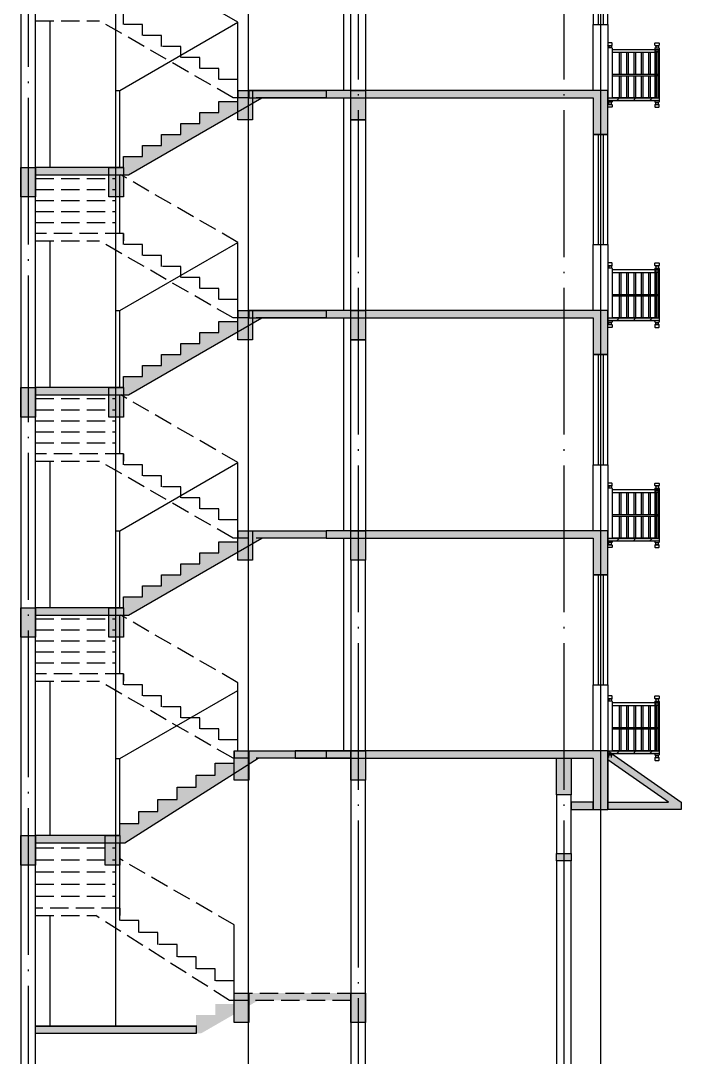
# Model space of a CAD drawing. Extents: x 522289 to 1051641, y 88514 to 354674.
# Drawn here: x 1002204 to 1011204, y 197844 to 211969 of the extents above; entities that cross this region are included whole.
import ezdxf

# ---------------------------------------------------------------- set-up
doc = ezdxf.new("R2010")
doc.units = 0
doc.header["$LTSCALE"] = 1000
doc.header["$MEASUREMENT"] = 0
doc.linetypes.add('DASH', pattern=[0.35, 0.25, -0.1])
doc.linetypes.add('DOTE', pattern=[2.42, 2, -0.2, 0.02, -0.2])
doc.layers.get('0').update_dxf_attribs({"linetype": 'CONTINUOUS'})
for name, color, linetype in [('0-填充', 8, 'CONTINUOUS'), ('0-看线', 8, 'CONTINUOUS'), ('_0', 7, 'CONTINUOUS'), ('DOTE', 1, 'DOTE'), ('PUB_HATCH', 8, 'CONTINUOUS'), ('S_E_STAIR', 4, 'CONTINUOUS'), ('S_STAIR', 2, 'CONTINUOUS'), ('WINDOW', 4, 'CONTINUOUS')]:
    doc.layers.add(name, color=color, linetype=linetype)

msp = doc.modelspace()

# ---------------------------------------------------------------- hatches: boundary and pattern name
at = {"layer": '0-填充', "linetype": 'ByBlock'}
h = msp.add_hatch(color=0, dxfattribs=at)
h.dxf.hatch_style = 1
h.paths.add_polyline_path([(1010004, 201919), (1010004, 201219), (1010204, 201219), (1010204, 202019), (1005944, 202019), (1005944, 201919)])
h.paths.add_polyline_path([(1010004, 204919), (1010004, 204419), (1010204, 204419), (1010204, 205019), (1006364, 205019), (1006364, 204919)])
h.paths.add_polyline_path([(1010004, 207919), (1010004, 207419), (1010204, 207419), (1010204, 208019), (1005314, 208019), (1005314, 207919)])
h.paths.add_polyline_path([(1010004, 210919), (1010004, 210419), (1010204, 210419), (1010204, 211019), (1005314, 211019), (1005314, 210919)])
h.paths.add_polyline_path([(1010004, 213919), (1010004, 213419), (1010204, 213419), (1010204, 214019), (1005314, 214019), (1005314, 213919)])
h.paths.add_polyline_path([(1010004, 216919), (1010004, 216419), (1010204, 216419), (1010204, 217019), (1005314, 217019), (1005314, 216919)])
h.paths.add_polyline_path([(1010004, 219919), (1010004, 219419), (1010204, 219419), (1010204, 220019), (1005314, 220019), (1005314, 219919)])
h = msp.add_hatch(color=0, dxfattribs=at)
h.dxf.hatch_style = 1
h.paths.add_polyline_path([(1005364, 211019), (1005164, 211019), (1005164, 210619), (1005364, 210619)])
h = msp.add_hatch(color=0, dxfattribs=at)
h.dxf.hatch_style = 1
h.paths.add_polyline_path([(1006904, 211019), (1006704, 211019), (1006704, 210619), (1006904, 210619)])
at = {"layer": '0-填充'}
h = msp.add_hatch(color=0, dxfattribs=at)
h.dxf.hatch_style = 1
h.paths.add_polyline_path([(1010204, 210919), (1010904, 210919), (1010904, 210879), (1010204, 210879)])
at = {"layer": '0-填充', "linetype": 'ByBlock'}
h = msp.add_hatch(color=0, dxfattribs=at)
h.dxf.hatch_style = 1
h.paths.add_polyline_path([(1002404, 209969), (1002204, 209969), (1002204, 209569), (1002404, 209569)])
h = msp.add_hatch(color=0, dxfattribs=at)
h.dxf.hatch_style = 1
h.paths.add_polyline_path([(1003604, 209969), (1003404, 209969), (1003404, 209569), (1003604, 209569)])
h = msp.add_hatch(color=0, dxfattribs=at)
h.dxf.hatch_style = 1
h.paths.add_polyline_path([(1005364, 208019), (1005164, 208019), (1005164, 207619), (1005364, 207619)])
h = msp.add_hatch(color=0, dxfattribs=at)
h.dxf.hatch_style = 1
h.paths.add_polyline_path([(1006904, 208019), (1006704, 208019), (1006704, 207619), (1006904, 207619)])
at = {"layer": '0-填充'}
h = msp.add_hatch(color=0, dxfattribs=at)
h.dxf.hatch_style = 1
h.paths.add_polyline_path([(1010204, 207919), (1010904, 207919), (1010904, 207879), (1010204, 207879)])
at = {"layer": '0-填充', "linetype": 'ByBlock'}
h = msp.add_hatch(color=0, dxfattribs=at)
h.dxf.hatch_style = 1
h.paths.add_polyline_path([(1002404, 206969), (1002204, 206969), (1002204, 206569), (1002404, 206569)])
h = msp.add_hatch(color=0, dxfattribs=at)
h.dxf.hatch_style = 1
h.paths.add_polyline_path([(1003604, 206969), (1003404, 206969), (1003404, 206569), (1003604, 206569)])
h = msp.add_hatch(color=0, dxfattribs=at)
h.dxf.hatch_style = 1
h.paths.add_polyline_path([(1005364, 205019), (1005164, 205019), (1005164, 204619), (1005364, 204619)])
h = msp.add_hatch(color=0, dxfattribs=at)
h.dxf.hatch_style = 1
h.paths.add_polyline_path([(1006904, 205019), (1006704, 205019), (1006704, 204619), (1006904, 204619)])
at = {"layer": '0-填充'}
h = msp.add_hatch(color=0, dxfattribs=at)
h.dxf.hatch_style = 1
h.paths.add_polyline_path([(1010204, 204919), (1010904, 204919), (1010904, 204879), (1010204, 204879)])
at = {"layer": '0-填充', "linetype": 'ByBlock'}
h = msp.add_hatch(color=0, dxfattribs=at)
h.dxf.hatch_style = 1
h.paths.add_polyline_path([(1002404, 203969), (1002204, 203969), (1002204, 203569), (1002404, 203569)])
h = msp.add_hatch(color=0, dxfattribs=at)
h.dxf.hatch_style = 1
h.paths.add_polyline_path([(1003604, 203969), (1003404, 203969), (1003404, 203569), (1003604, 203569)])
h = msp.add_hatch(color=0, dxfattribs=at)
h.dxf.hatch_style = 1
h.paths.add_polyline_path([(1005314, 202019), (1005114, 202019), (1005114, 201619), (1005314, 201619)])
h = msp.add_hatch(color=0, dxfattribs=at)
h.dxf.hatch_style = 1
h.paths.add_polyline_path([(1006904, 202019), (1006704, 202019), (1006704, 201619), (1006904, 201619)])
at = {"layer": '0-填充'}
h = msp.add_hatch(color=0, dxfattribs=at)
h.dxf.hatch_style = 1
h.paths.add_polyline_path([(1010204, 201897), (1010204, 202019), (1011204, 201319), (1011204, 201219), (1010204, 201219), (1010204, 201319), (1011030, 201319)])
h.paths.add_polyline_path([(1009704, 201219), (1010004, 201219), (1010004, 201319), (1009704, 201319)])
h = msp.add_hatch(color=0, dxfattribs=at)
h.dxf.hatch_style = 1
h.paths.add_polyline_path([(1010204, 202019), (1010904, 202019), (1010904, 201979), (1010204, 201979)])
at = {"layer": '0-填充', "linetype": 'ByBlock'}
h = msp.add_hatch(color=0, dxfattribs=at)
h.dxf.hatch_style = 1
h.paths.add_polyline_path([(1009704, 201919), (1009504, 201919), (1009504, 201419), (1009704, 201419)])
h = msp.add_hatch(color=0, dxfattribs=at)
h.dxf.hatch_style = 1
h.paths.add_polyline_path([(1002404, 200864), (1002204, 200864), (1002204, 200464), (1002404, 200464)])
h = msp.add_hatch(color=0, dxfattribs=at)
h.dxf.hatch_style = 1
h.paths.add_polyline_path([(1003554, 200864), (1003354, 200864), (1003354, 200464), (1003554, 200464)])
at = {"layer": '0-填充'}
h = msp.add_hatch(color=0, dxfattribs=at)
h.dxf.hatch_style = 1
h.paths.add_polyline_path([(1009504, 200519), (1009504, 200619), (1009704, 200619), (1009704, 200519)])
at = {"layer": '0-填充', "linetype": 'ByBlock'}
h = msp.add_hatch(color=0, dxfattribs=at)
h.dxf.hatch_style = 1
h.paths.add_polyline_path([(1005314, 198719), (1005114, 198719), (1005114, 198319), (1005314, 198319)])
h = msp.add_hatch(color=0, dxfattribs=at)
h.dxf.hatch_style = 1
h.paths.add_polyline_path([(1006904, 198719), (1006704, 198719), (1006704, 198319), (1006904, 198319)])
at = {"layer": '_0'}
h = msp.add_hatch(dxfattribs=at)
h.set_pattern_fill('ANSI31', color=256, scale=100)
h.set_pattern_definition([(45, (239669.52, 4859.17), (-112.2532, 112.2532), [])])
h.paths.add_polyline_path([(1010874, 210919), (1010204, 210919), (1010204, 210879), (1010874, 210879)])
h = msp.add_hatch(dxfattribs=at)
h.set_pattern_fill('ANSI31', color=256, scale=100)
h.set_pattern_definition([(45, (239669.52, 1859.17), (-112.2532, 112.2532), [])])
h.paths.add_polyline_path([(1010874, 207919), (1010204, 207919), (1010204, 207879), (1010874, 207879)])
h = msp.add_hatch(dxfattribs=at)
h.set_pattern_fill('ANSI31', color=256, scale=100)
h.set_pattern_definition([(45, (239669.52, -1140.83), (-112.2532, 112.2532), [])])
h.paths.add_polyline_path([(1010874, 204919), (1010204, 204919), (1010204, 204879), (1010874, 204879)])
h = msp.add_hatch(dxfattribs=at)
h.set_pattern_fill('ANSI31', color=256, scale=100)
h.set_pattern_definition([(45, (239669.52, -4040.83), (-112.2532, 112.2532), [])])
h.paths.add_polyline_path([(1010874, 202019), (1010204, 202019), (1010204, 201979), (1010874, 201979)])
at = {"layer": 'PUB_HATCH'}
for points in [[(1003604, 209969), (1003604, 210119), (1003864, 210119), (1003864, 210269), (1004124, 210269), (1004124, 210419), (1004384, 210419), (1004384, 210569), (1004644, 210569), (1004644, 210719), (1004904, 210719), (1004904, 210869), (1005164, 210869), (1005164, 210919), (1005491, 210919), (1003671, 209869), (1003604, 209869)], [(1005164, 211019), (1005466, 211019), (1005466, 210919), (1005164, 210919)], [(1002404, 209969), (1002404, 209869), (1003604, 209869), (1003604, 209969)], [(1005164, 208019), (1005466, 208019), (1005466, 207919), (1005164, 207919)], [(1003604, 206969), (1003604, 207119), (1003864, 207119), (1003864, 207269), (1004124, 207269), (1004124, 207419), (1004384, 207419), (1004384, 207569), (1004644, 207569), (1004644, 207719), (1004904, 207719), (1004904, 207869), (1005164, 207869), (1005164, 207919), (1005491, 207919), (1003671, 206869), (1003604, 206869)], [(1002404, 206969), (1002404, 206869), (1003604, 206869), (1003604, 206969)], [(1005164, 205019), (1006364, 205019), (1006364, 204919), (1005164, 204919)], [(1003604, 203969), (1003604, 204119), (1003864, 204119), (1003864, 204269), (1004124, 204269), (1004124, 204419), (1004384, 204419), (1004384, 204569), (1004644, 204569), (1004644, 204719), (1004904, 204719), (1004904, 204869), (1005164, 204869), (1005164, 204919), (1005491, 204919), (1003671, 203869), (1003604, 203869)], [(1002404, 203969), (1002404, 203869), (1003604, 203869), (1003604, 203969)], [(1005114, 202019), (1006704, 202019), (1006704, 201919), (1005114, 201919)], [(1005314, 202019), (1007144, 202019), (1007144, 201919), (1005314, 201919)], [(1003554, 200864), (1003554, 201029), (1003814, 201029), (1003814, 201194), (1004074, 201194), (1004074, 201359), (1004334, 201359), (1004334, 201524), (1004594, 201524), (1004594, 201689), (1004854, 201689), (1004854, 201854), (1005114, 201854), (1005114, 201919), (1005441, 201919), (1003621, 200764), (1003554, 200764)], [(1002404, 200864), (1002404, 200764), (1003554, 200764), (1003554, 200864)], [(1004594, 198269), (1004594, 198419), (1004854, 198419), (1004854, 198569), (1005114, 198569), (1005114, 198619), (1005441, 198619), (1004661, 198169), (1004594, 198169)], [(1005114, 198719), (1006704, 198719), (1006704, 198619), (1005114, 198619)], [(1002404, 198269), (1002404, 198169), (1004594, 198169), (1004594, 198269)]]:
    msp.add_hatch(color=0, dxfattribs=at).paths.add_polyline_path(points)

# ---------------------------------------------------------------- linework, layer by layer
at = {"color": 34}
for points in [[(1010844, 211219), (1010844, 210919)], [(1010844, 208219), (1010844, 207919)], [(1010844, 205219), (1010844, 204919)], [(1010844, 202319), (1010844, 202019)]]:
    msp.add_lwpolyline(points, dxfattribs=at)
at = {"layer": '0-看线', "color": 8}
for p, q in [((1010204, 211594), (1010204, 210864)), ((1010264, 211594), (1010264, 210919)), ((1010844, 211594), (1010844, 210919)), ((1010904, 211594), (1010904, 210864)), ((1010264, 211579), (1010844, 211579)), ((1010264, 211539), (1010844, 211539)), ((1010264, 211239), (1010844, 211239)), ((1010264, 211219), (1010844, 211219)), ((1010844, 210919), (1010264, 210919)), ((1010844, 210879), (1010264, 210879)), ((1010264, 210879), (1010264, 210864)), ((1010844, 210879), (1010844, 210864)), ((1010204, 208594), (1010204, 207864)), ((1010264, 208594), (1010264, 207919)), ((1010264, 208579), (1010844, 208579)), ((1010264, 208539), (1010844, 208539)), ((1010844, 208594), (1010844, 207919)), ((1010904, 208594), (1010904, 207864)), ((1010264, 208239), (1010844, 208239)), ((1010264, 208219), (1010844, 208219)), ((1010844, 207919), (1010264, 207919)), ((1010844, 207879), (1010264, 207879)), ((1010264, 207879), (1010264, 207864)), ((1010844, 207879), (1010844, 207864)), ((1010204, 205594), (1010204, 204864)), ((1010264, 205594), (1010264, 204919)), ((1010264, 205579), (1010844, 205579)), ((1010264, 205539), (1010844, 205539)), ((1010844, 205594), (1010844, 204919)), ((1010904, 205594), (1010904, 204864)), ((1010264, 205239), (1010844, 205239)), ((1010264, 205219), (1010844, 205219)), ((1010844, 204919), (1010264, 204919)), ((1010844, 204879), (1010264, 204879)), ((1010264, 204879), (1010264, 204864)), ((1010844, 204879), (1010844, 204864)), ((1010204, 202694), (1010204, 201964)), ((1010264, 202694), (1010264, 202019)), ((1010844, 202694), (1010844, 202019)), ((1010904, 202694), (1010904, 201964)), ((1010264, 202679), (1010844, 202679)), ((1010264, 202639), (1010844, 202639)), ((1010264, 202339), (1010844, 202339)), ((1010264, 202319), (1010844, 202319)), ((1010844, 202019), (1010264, 202019)), ((1010844, 201979), (1010264, 201979)), ((1010264, 201979), (1010264, 201964)), ((1010844, 201979), (1010844, 201964))]:
    msp.add_line(p, q, dxfattribs=at)
for points in [[(1006604, 213919), (1006604, 211019)], [(1002604, 209969), (1002604, 211969)], [(1010209, 211669), (1010204, 211664)], [(1010204, 211664), (1010204, 211634)], [(1010209, 211629), (1010204, 211634)], [(1010209, 211599), (1010204, 211594)], [(1010259, 211669), (1010209, 211669)], [(1010259, 211629), (1010209, 211629)], [(1010209, 211629), (1010259, 211629)], [(1010259, 211599), (1010209, 211599)], [(1010217, 211629), (1010217, 211599)], [(1010252, 211629), (1010252, 211599)], [(1010259, 211669), (1010264, 211664)], [(1010259, 211629), (1010264, 211634)], [(1010259, 211599), (1010264, 211594)], [(1010264, 211634), (1010264, 211664)], [(1010849, 211669), (1010844, 211664)], [(1010844, 211634), (1010844, 211664)], [(1010849, 211629), (1010844, 211634)], [(1010849, 211599), (1010844, 211594)], [(1010849, 211669), (1010899, 211669)], [(1010849, 211629), (1010899, 211629)], [(1010899, 211629), (1010849, 211629)], [(1010849, 211599), (1010899, 211599)], [(1010857, 211629), (1010857, 211599)], [(1010892, 211629), (1010892, 211599)], [(1010899, 211669), (1010904, 211664)], [(1010899, 211629), (1010904, 211634)], [(1010899, 211599), (1010904, 211594)], [(1010904, 211664), (1010904, 211634)], [(1010359, 211539), (1010359, 211239)], [(1010379, 211539), (1010379, 211239)], [(1010459, 211539), (1010459, 211239)], [(1010479, 211539), (1010479, 211239)], [(1010559, 211539), (1010559, 211239)], [(1010579, 211539), (1010579, 211239)], [(1010659, 211539), (1010659, 211239)], [(1010679, 211539), (1010679, 211239)], [(1010759, 211539), (1010759, 211239)], [(1010779, 211539), (1010779, 211239)], [(1010864, 211539), (1010864, 210923)], [(1010884, 211539), (1010884, 210923)], [(1010359, 211219), (1010359, 210919)], [(1010379, 211219), (1010379, 210919)], [(1010459, 211219), (1010459, 210919)], [(1010479, 211219), (1010479, 210919)], [(1010559, 211219), (1010559, 210919)], [(1010579, 211219), (1010579, 210919)], [(1010659, 211219), (1010659, 210919)], [(1010679, 211219), (1010679, 210919)], [(1010759, 211219), (1010759, 210919)], [(1010779, 211219), (1010779, 210919)], [(1006604, 210919), (1006604, 208019)], [(1010209, 210859), (1010204, 210864)], [(1010209, 210829), (1010204, 210824)], [(1010204, 210794), (1010204, 210824)], [(1010209, 210789), (1010204, 210794)], [(1010259, 210859), (1010209, 210859)], [(1010259, 210829), (1010209, 210829)], [(1010209, 210829), (1010259, 210829)], [(1010259, 210789), (1010209, 210789)], [(1010217, 210829), (1010217, 210859)], [(1010252, 210829), (1010252, 210859)], [(1010259, 210859), (1010264, 210864)], [(1010259, 210829), (1010264, 210824)], [(1010259, 210789), (1010264, 210794)], [(1010844, 210879), (1010264, 210879)], [(1010264, 210824), (1010264, 210794)], [(1010849, 210859), (1010844, 210864)], [(1010849, 210829), (1010844, 210824)], [(1010844, 210824), (1010844, 210794)], [(1010849, 210789), (1010844, 210794)], [(1010849, 210859), (1010899, 210859)], [(1010849, 210829), (1010899, 210829)], [(1010899, 210829), (1010849, 210829)], [(1010849, 210789), (1010899, 210789)], [(1010857, 210829), (1010857, 210859)], [(1010892, 210829), (1010892, 210859)], [(1010899, 210859), (1010904, 210864)], [(1010899, 210829), (1010904, 210824)], [(1010899, 210789), (1010904, 210794)], [(1010904, 210794), (1010904, 210824)], [(1002604, 206969), (1002604, 208969)], [(1010209, 208669), (1010204, 208664)], [(1010204, 208664), (1010204, 208634)], [(1010209, 208629), (1010204, 208634)], [(1010259, 208669), (1010209, 208669)], [(1010259, 208629), (1010209, 208629)], [(1010209, 208629), (1010259, 208629)], [(1010217, 208629), (1010217, 208599)], [(1010252, 208629), (1010252, 208599)], [(1010259, 208669), (1010264, 208664)], [(1010259, 208629), (1010264, 208634)], [(1010264, 208634), (1010264, 208664)], [(1010849, 208669), (1010844, 208664)], [(1010844, 208634), (1010844, 208664)], [(1010849, 208629), (1010844, 208634)], [(1010849, 208669), (1010899, 208669)], [(1010849, 208629), (1010899, 208629)], [(1010899, 208629), (1010849, 208629)], [(1010857, 208629), (1010857, 208599)], [(1010892, 208629), (1010892, 208599)], [(1010899, 208669), (1010904, 208664)], [(1010899, 208629), (1010904, 208634)], [(1010904, 208664), (1010904, 208634)], [(1010209, 208599), (1010204, 208594)], [(1010259, 208599), (1010209, 208599)], [(1010259, 208599), (1010264, 208594)], [(1010359, 208539), (1010359, 208239)], [(1010379, 208539), (1010379, 208239)], [(1010459, 208539), (1010459, 208239)], [(1010479, 208539), (1010479, 208239)], [(1010559, 208539), (1010559, 208239)], [(1010579, 208539), (1010579, 208239)], [(1010659, 208539), (1010659, 208239)], [(1010679, 208539), (1010679, 208239)], [(1010759, 208539), (1010759, 208239)], [(1010779, 208539), (1010779, 208239)], [(1010849, 208599), (1010844, 208594)], [(1010849, 208599), (1010899, 208599)], [(1010864, 208539), (1010864, 207923)], [(1010884, 208539), (1010884, 207923)], [(1010899, 208599), (1010904, 208594)], [(1010359, 208219), (1010359, 207919)], [(1010379, 208219), (1010379, 207919)], [(1010459, 208219), (1010459, 207919)], [(1010479, 208219), (1010479, 207919)], [(1010559, 208219), (1010559, 207919)], [(1010579, 208219), (1010579, 207919)], [(1010659, 208219), (1010659, 207919)], [(1010679, 208219), (1010679, 207919)], [(1010759, 208219), (1010759, 207919)], [(1010779, 208219), (1010779, 207919)], [(1006604, 207919), (1006604, 205019)], [(1010209, 207859), (1010204, 207864)], [(1010209, 207829), (1010204, 207824)], [(1010204, 207794), (1010204, 207824)], [(1010209, 207789), (1010204, 207794)], [(1010259, 207859), (1010209, 207859)], [(1010259, 207829), (1010209, 207829)], [(1010209, 207829), (1010259, 207829)], [(1010259, 207789), (1010209, 207789)], [(1010217, 207829), (1010217, 207859)], [(1010252, 207829), (1010252, 207859)], [(1010259, 207859), (1010264, 207864)], [(1010259, 207829), (1010264, 207824)], [(1010259, 207789), (1010264, 207794)], [(1010844, 207879), (1010264, 207879)], [(1010264, 207824), (1010264, 207794)], [(1010849, 207859), (1010844, 207864)], [(1010849, 207829), (1010844, 207824)], [(1010844, 207824), (1010844, 207794)], [(1010849, 207789), (1010844, 207794)], [(1010849, 207859), (1010899, 207859)], [(1010849, 207829), (1010899, 207829)], [(1010899, 207829), (1010849, 207829)], [(1010849, 207789), (1010899, 207789)], [(1010857, 207829), (1010857, 207859)], [(1010892, 207829), (1010892, 207859)], [(1010899, 207859), (1010904, 207864)], [(1010899, 207829), (1010904, 207824)], [(1010899, 207789), (1010904, 207794)], [(1010904, 207794), (1010904, 207824)], [(1002604, 203969), (1002604, 205969)], [(1010209, 205669), (1010204, 205664)], [(1010204, 205664), (1010204, 205634)], [(1010259, 205669), (1010209, 205669)], [(1010259, 205669), (1010264, 205664)], [(1010264, 205634), (1010264, 205664)], [(1010849, 205669), (1010844, 205664)], [(1010844, 205634), (1010844, 205664)], [(1010849, 205669), (1010899, 205669)], [(1010899, 205669), (1010904, 205664)], [(1010904, 205664), (1010904, 205634)], [(1010209, 205629), (1010204, 205634)], [(1010209, 205599), (1010204, 205594)], [(1010259, 205629), (1010209, 205629)], [(1010209, 205629), (1010259, 205629)], [(1010259, 205599), (1010209, 205599)], [(1010217, 205629), (1010217, 205599)], [(1010252, 205629), (1010252, 205599)], [(1010259, 205629), (1010264, 205634)], [(1010259, 205599), (1010264, 205594)], [(1010359, 205539), (1010359, 205239)], [(1010379, 205539), (1010379, 205239)], [(1010459, 205539), (1010459, 205239)], [(1010479, 205539), (1010479, 205239)], [(1010559, 205539), (1010559, 205239)], [(1010579, 205539), (1010579, 205239)], [(1010659, 205539), (1010659, 205239)], [(1010679, 205539), (1010679, 205239)], [(1010759, 205539), (1010759, 205239)], [(1010779, 205539), (1010779, 205239)], [(1010849, 205629), (1010844, 205634)], [(1010849, 205599), (1010844, 205594)], [(1010849, 205629), (1010899, 205629)], [(1010899, 205629), (1010849, 205629)], [(1010849, 205599), (1010899, 205599)], [(1010857, 205629), (1010857, 205599)], [(1010864, 205539), (1010864, 204923)], [(1010884, 205539), (1010884, 204923)], [(1010892, 205629), (1010892, 205599)], [(1010899, 205629), (1010904, 205634)], [(1010899, 205599), (1010904, 205594)], [(1010359, 205219), (1010359, 204919)], [(1010379, 205219), (1010379, 204919)], [(1010459, 205219), (1010459, 204919)], [(1010479, 205219), (1010479, 204919)], [(1010559, 205219), (1010559, 204919)], [(1010579, 205219), (1010579, 204919)], [(1010659, 205219), (1010659, 204919)], [(1010679, 205219), (1010679, 204919)], [(1010759, 205219), (1010759, 204919)], [(1010779, 205219), (1010779, 204919)], [(1006604, 204919), (1006604, 202019)], [(1010209, 204859), (1010204, 204864)], [(1010209, 204859), (1010204, 204864)], [(1010209, 204829), (1010204, 204824)], [(1010209, 204829), (1010204, 204824)], [(1010204, 204794), (1010204, 204824)], [(1010204, 204794), (1010204, 204824)], [(1010259, 204859), (1010209, 204859)], [(1010259, 204829), (1010209, 204829)], [(1010209, 204829), (1010259, 204829)], [(1010217, 204829), (1010217, 204859)], [(1010252, 204829), (1010252, 204859)], [(1010259, 204859), (1010264, 204864)], [(1010259, 204829), (1010264, 204824)], [(1010844, 204879), (1010264, 204879)], [(1010264, 204824), (1010264, 204794)], [(1010849, 204859), (1010844, 204864)], [(1010849, 204829), (1010844, 204824)], [(1010844, 204824), (1010844, 204794)], [(1010849, 204859), (1010899, 204859)], [(1010849, 204829), (1010899, 204829)], [(1010899, 204829), (1010849, 204829)], [(1010857, 204829), (1010857, 204859)], [(1010892, 204829), (1010892, 204859)], [(1010899, 204859), (1010904, 204864)], [(1010899, 204829), (1010904, 204824)], [(1010904, 204794), (1010904, 204824)], [(1010209, 204789), (1010204, 204794)], [(1010209, 204789), (1010204, 204794)], [(1010259, 204789), (1010209, 204789)], [(1010259, 204789), (1010264, 204794)], [(1010849, 204789), (1010844, 204794)], [(1010849, 204789), (1010899, 204789)], [(1010899, 204789), (1010904, 204794)], [(1002604, 200864), (1002604, 202969)], [(1010209, 202769), (1010204, 202764)], [(1010204, 202764), (1010204, 202734)], [(1010209, 202729), (1010204, 202734)], [(1010209, 202699), (1010204, 202694)], [(1010259, 202769), (1010209, 202769)], [(1010259, 202729), (1010209, 202729)], [(1010209, 202729), (1010259, 202729)], [(1010259, 202699), (1010209, 202699)], [(1010217, 202729), (1010217, 202699)], [(1010252, 202729), (1010252, 202699)], [(1010259, 202769), (1010264, 202764)], [(1010259, 202729), (1010264, 202734)], [(1010259, 202699), (1010264, 202694)], [(1010264, 202734), (1010264, 202764)], [(1010849, 202769), (1010844, 202764)], [(1010844, 202734), (1010844, 202764)], [(1010849, 202729), (1010844, 202734)], [(1010849, 202699), (1010844, 202694)], [(1010849, 202769), (1010899, 202769)], [(1010849, 202729), (1010899, 202729)], [(1010899, 202729), (1010849, 202729)], [(1010849, 202699), (1010899, 202699)], [(1010857, 202729), (1010857, 202699)], [(1010892, 202729), (1010892, 202699)], [(1010899, 202769), (1010904, 202764)], [(1010899, 202729), (1010904, 202734)], [(1010899, 202699), (1010904, 202694)], [(1010904, 202764), (1010904, 202734)], [(1010359, 202639), (1010359, 202339)], [(1010379, 202639), (1010379, 202339)], [(1010459, 202639), (1010459, 202339)], [(1010479, 202639), (1010479, 202339)], [(1010559, 202639), (1010559, 202339)], [(1010579, 202639), (1010579, 202339)], [(1010659, 202639), (1010659, 202339)], [(1010679, 202639), (1010679, 202339)], [(1010759, 202639), (1010759, 202339)], [(1010779, 202639), (1010779, 202339)], [(1010864, 202639), (1010864, 202023)], [(1010884, 202639), (1010884, 202023)], [(1010359, 202319), (1010359, 202019)], [(1010379, 202319), (1010379, 202019)], [(1010459, 202319), (1010459, 202019)], [(1010479, 202319), (1010479, 202019)], [(1010559, 202319), (1010559, 202019)], [(1010579, 202319), (1010579, 202019)], [(1010659, 202319), (1010659, 202019)], [(1010679, 202319), (1010679, 202019)], [(1010759, 202319), (1010759, 202019)], [(1010779, 202319), (1010779, 202019)], [(1006704, 201919), (1006704, 197519)], [(1010259, 201959), (1010209, 201959)], [(1010217, 201929), (1010217, 201959)], [(1010252, 201929), (1010252, 201959)], [(1010259, 201959), (1010264, 201964)], [(1010844, 201979), (1010264, 201979)], [(1010849, 201959), (1010844, 201964)], [(1010849, 201929), (1010844, 201924)], [(1010844, 201924), (1010844, 201894)], [(1010849, 201889), (1010844, 201894)], [(1010849, 201959), (1010899, 201959)], [(1010849, 201929), (1010899, 201929)], [(1010899, 201929), (1010849, 201929)], [(1010849, 201889), (1010899, 201889)], [(1010857, 201929), (1010857, 201959)], [(1010892, 201929), (1010892, 201959)], [(1010899, 201959), (1010904, 201964)], [(1010899, 201929), (1010904, 201924)], [(1010899, 201889), (1010904, 201894)], [(1010904, 201894), (1010904, 201924)], [(1002604, 198269), (1002604, 199774)]]:
    msp.add_lwpolyline(points, dxfattribs=at)
at = {"layer": '_0', "color": 8}
for p, q in [((1003494, 222919), (1003494, 198269)), ((1005304, 222919), (1005304, 197519)), ((1005164, 211019), (1005164, 211948)), ((1003494, 211019), (1003554, 211019)), ((1003554, 209969), (1003554, 211019)), ((1003554, 209069), (1003554, 209869)), ((1005164, 208019), (1005164, 208948)), ((1003494, 208019), (1003554, 208019)), ((1003554, 206969), (1003554, 208019)), ((1003554, 206069), (1003554, 206869)), ((1005164, 205019), (1005164, 205948)), ((1003554, 203969), (1003554, 205019)), ((1003554, 203069), (1003554, 203869)), ((1005164, 202019), (1005164, 202948)), ((1003554, 200864), (1003554, 201914)), ((1003554, 199874), (1003554, 200764)), ((1005114, 198719), (1005114, 199648))]:
    msp.add_line(p, q, dxfattribs=at)
at = {"layer": '_0'}
for p, q in [((1003671, 209869), (1005491, 210919)), ((1005164, 210869), (1005164, 211019)), ((1005164, 211019), (1005164, 210919)), ((1005164, 211019), (1006364, 211019)), ((1006364, 210919), (1005491, 210919)), ((1006364, 211019), (1006364, 210919)), ((1004904, 210719), (1004904, 210869)), ((1004904, 210869), (1005164, 210869)), ((1004644, 210569), (1004644, 210719)), ((1004644, 210719), (1004904, 210719)), ((1004384, 210419), (1004384, 210569)), ((1004384, 210569), (1004644, 210569)), ((1004124, 210269), (1004124, 210419)), ((1004124, 210419), (1004384, 210419)), ((1003864, 210119), (1003864, 210269)), ((1003864, 210269), (1004124, 210269)), ((1003604, 209969), (1003604, 210119)), ((1003604, 210119), (1003864, 210119)), ((1003604, 209969), (1002404, 209969)), ((1002404, 209969), (1002404, 209869)), ((1002404, 209869), (1003604, 209869)), ((1003604, 209869), (1003671, 209869)), ((1005164, 207869), (1005164, 208019)), ((1005164, 208019), (1005164, 207919)), ((1005164, 208019), (1006364, 208019)), ((1006364, 208019), (1006364, 207919)), ((1003671, 206869), (1005491, 207919)), ((1004904, 207719), (1004904, 207869)), ((1004904, 207869), (1005164, 207869)), ((1006364, 207919), (1005491, 207919)), ((1004644, 207569), (1004644, 207719)), ((1004644, 207719), (1004904, 207719)), ((1004384, 207419), (1004384, 207569)), ((1004384, 207569), (1004644, 207569)), ((1004124, 207269), (1004124, 207419)), ((1004124, 207419), (1004384, 207419)), ((1003864, 207119), (1003864, 207269)), ((1003864, 207269), (1004124, 207269)), ((1003604, 206969), (1003604, 207119)), ((1003604, 207119), (1003864, 207119)), ((1003604, 206969), (1002404, 206969)), ((1002404, 206969), (1002404, 206869)), ((1002404, 206869), (1003604, 206869)), ((1003604, 206869), (1003671, 206869)), ((1005164, 204869), (1005164, 205019)), ((1005164, 205019), (1005164, 204919)), ((1005164, 205019), (1006364, 205019)), ((1006364, 205019), (1006364, 204919)), ((1003671, 203869), (1005491, 204919)), ((1004904, 204719), (1004904, 204869)), ((1004904, 204869), (1005164, 204869)), ((1006364, 204919), (1005491, 204919)), ((1004644, 204569), (1004644, 204719)), ((1004644, 204719), (1004904, 204719)), ((1004384, 204419), (1004384, 204569)), ((1004384, 204569), (1004644, 204569)), ((1004124, 204269), (1004124, 204419)), ((1004124, 204419), (1004384, 204419)), ((1003864, 204119), (1003864, 204269)), ((1003864, 204269), (1004124, 204269)), ((1003604, 203969), (1003604, 204119)), ((1003604, 204119), (1003864, 204119)), ((1003604, 203969), (1002404, 203969)), ((1002404, 203969), (1002404, 203869)), ((1002404, 203869), (1003604, 203869)), ((1003604, 203869), (1003671, 203869)), ((1005114, 201854), (1005114, 202019)), ((1005114, 202019), (1005114, 201919)), ((1005114, 202019), (1006704, 202019)), ((1006704, 202019), (1006704, 201919)), ((1010204, 202019), (1010204, 201219)), ((1003621, 200764), (1005441, 201919)), ((1004854, 201689), (1004854, 201854)), ((1004854, 201854), (1005114, 201854)), ((1006704, 201919), (1005441, 201919)), ((1004594, 201524), (1004594, 201689)), ((1004594, 201689), (1004854, 201689)), ((1004334, 201359), (1004334, 201524)), ((1004334, 201524), (1004594, 201524)), ((1004074, 201194), (1004074, 201359)), ((1004074, 201359), (1004334, 201359)), ((1003814, 201029), (1003814, 201194)), ((1003814, 201194), (1004074, 201194)), ((1003554, 200864), (1003554, 201029)), ((1003554, 201029), (1003814, 201029)), ((1003554, 200864), (1002404, 200864)), ((1002404, 200864), (1002404, 200764)), ((1002404, 200764), (1003554, 200764)), ((1003554, 200764), (1003621, 200764))]:
    msp.add_line(p, q, dxfattribs=at)
for points in [[(1002204, 197519), (1002404, 197519), (1002404, 222419), (1002204, 222419)], [(1006704, 213619), (1006904, 213619), (1006904, 211019), (1006704, 211019)], [(1010004, 211919), (1010204, 211919), (1010204, 211019), (1010004, 211019)], [(1010894, 211579), (1010894, 211539), (1010854, 211539), (1010854, 211579)], [(1010889, 211574), (1010889, 211544), (1010859, 211544), (1010859, 211574)], [(1010884, 211239), (1010884, 211219), (1010864, 211219), (1010864, 211239)], [(1010881, 211236), (1010881, 211222), (1010867, 211222), (1010867, 211236)], [(1010204, 210919), (1010904, 210919), (1010904, 210879), (1010204, 210879)], [(1010204, 210919), (1010904, 210919), (1010904, 210879), (1010204, 210879)], [(1006704, 210619), (1006904, 210619), (1006904, 208019), (1006704, 208019)], [(1010004, 208919), (1010204, 208919), (1010204, 208019), (1010004, 208019)], [(1010894, 208579), (1010894, 208539), (1010854, 208539), (1010854, 208579)], [(1010889, 208574), (1010889, 208544), (1010859, 208544), (1010859, 208574)], [(1010884, 208239), (1010884, 208219), (1010864, 208219), (1010864, 208239)], [(1010881, 208236), (1010881, 208222), (1010867, 208222), (1010867, 208236)], [(1010204, 207919), (1010904, 207919), (1010904, 207879), (1010204, 207879)], [(1010204, 207919), (1010904, 207919), (1010904, 207879), (1010204, 207879)], [(1006704, 207619), (1006904, 207619), (1006904, 205019), (1006704, 205019)], [(1010004, 205919), (1010204, 205919), (1010204, 205019), (1010004, 205019)], [(1010894, 205579), (1010894, 205539), (1010854, 205539), (1010854, 205579)], [(1010889, 205574), (1010889, 205544), (1010859, 205544), (1010859, 205574)], [(1010884, 205239), (1010884, 205219), (1010864, 205219), (1010864, 205239)], [(1010881, 205236), (1010881, 205222), (1010867, 205222), (1010867, 205236)], [(1010204, 204919), (1010904, 204919), (1010904, 204879), (1010204, 204879)], [(1010204, 204919), (1010904, 204919), (1010904, 204879), (1010204, 204879)], [(1006704, 202019), (1006904, 202019), (1006904, 204619), (1006704, 204619)], [(1010004, 202919), (1010204, 202919), (1010204, 202019), (1010004, 202019)], [(1010894, 202679), (1010894, 202639), (1010854, 202639), (1010854, 202679)], [(1010889, 202674), (1010889, 202644), (1010859, 202644), (1010859, 202674)], [(1010884, 202339), (1010884, 202319), (1010864, 202319), (1010864, 202339)], [(1010881, 202336), (1010881, 202322), (1010867, 202322), (1010867, 202336)], [(1010204, 201897), (1010204, 201897), (1010204, 201897), (1010204, 201897), (1010204, 202019), (1011204, 201319), (1011204, 201219), (1010204, 201219), (1010204, 201319), (1011030, 201319), (1010204, 201897)], [(1010204, 202019), (1010904, 202019), (1010904, 201979), (1010204, 201979)], [(1010204, 202019), (1010904, 202019), (1010904, 201979), (1010204, 201979)], [(1006704, 197519), (1006904, 197519), (1006904, 201619), (1006704, 201619)], [(1009504, 200619), (1009704, 200619), (1009704, 201419), (1009504, 201419)], [(1009704, 201219), (1010004, 201219), (1010004, 201319), (1009704, 201319)], [(1009504, 200519), (1009504, 200619), (1009704, 200619), (1009704, 200519)], [(1002404, 198269), (1004594, 198269), (1004594, 198169), (1002404, 198169)]]:
    msp.add_lwpolyline(points, close=True, dxfattribs=at)
at = {"layer": '_0', "color": 8, "linetype": 'ByBlock', "ltscale": 0.4}
for points in [[(1003554, 211019), (1005164, 211948)], [(1003554, 208019), (1005164, 208948)], [(1003554, 205019), (1005164, 205948)], [(1003554, 201914), (1005164, 202843)]]:
    msp.add_lwpolyline(points, dxfattribs=at)
at = {"layer": '_0', "color": 8}
for points in [[(1003494, 211019), (1003494, 209969)], [(1003554, 209969), (1003554, 211019)], [(1003494, 209869), (1003494, 209069)], [(1003554, 209069), (1003554, 209869)], [(1003494, 208019), (1003494, 206969)], [(1003554, 206969), (1003554, 208019)], [(1003494, 206869), (1003494, 206069)], [(1003554, 206069), (1003554, 206869)], [(1003494, 205019), (1003494, 203969)], [(1003494, 205019), (1003554, 205019)], [(1003554, 203969), (1003554, 205019)], [(1003494, 203869), (1003494, 203069)], [(1003554, 203069), (1003554, 203869)], [(1003494, 201914), (1003494, 200864)], [(1003494, 201914), (1003554, 201914)], [(1003554, 200864), (1003554, 201914)], [(1003494, 200764), (1003494, 199874)]]:
    msp.add_lwpolyline(points, dxfattribs=at)
at = {"layer": '_0', "linetype": 'ByBlock'}
for points in [[(1005164, 211019), (1005364, 211019), (1005364, 210619), (1005164, 210619)], [(1003404, 209969), (1003604, 209969), (1003604, 209569), (1003404, 209569)], [(1005164, 208019), (1005364, 208019), (1005364, 207619), (1005164, 207619)], [(1003404, 206969), (1003604, 206969), (1003604, 206569), (1003404, 206569)], [(1005164, 205019), (1005364, 205019), (1005364, 204619), (1005164, 204619)], [(1003404, 203969), (1003604, 203969), (1003604, 203569), (1003404, 203569)], [(1005114, 202019), (1005314, 202019), (1005314, 201619), (1005114, 201619)], [(1003354, 200864), (1003554, 200864), (1003554, 200464), (1003354, 200464)], [(1005114, 198719), (1005314, 198719), (1005314, 198319), (1005114, 198319)]]:
    msp.add_lwpolyline(points, close=True, dxfattribs=at)
at = {"layer": '_0'}
for points in [[(1010004, 210919), (1010004, 210419), (1010204, 210419), (1010204, 211019), (1010204, 211019), (1005314, 211019), (1005314, 210919), (1010004, 210919)], [(1010004, 207919), (1010004, 207419), (1010204, 207419), (1010204, 208019), (1010204, 208019), (1005314, 208019), (1005314, 207919), (1010004, 207919)], [(1010004, 204919), (1010004, 204419), (1010204, 204419), (1010204, 205019), (1010204, 205019), (1006364, 205019), (1006364, 204919), (1010004, 204919)], [(1010004, 201919), (1010004, 201219), (1010204, 201219), (1010204, 202019), (1010204, 202019), (1005944, 202019), (1005944, 201919), (1010004, 201919)], [(1010204, 202019), (1011204, 201319), (1011204, 201219)], [(1010004, 201319), (1009704, 201319)]]:
    msp.add_lwpolyline(points, dxfattribs=at)
at = {"layer": '_0', "color": 8, "linetype": 'ByBlock'}
for points in [[(1006704, 211019), (1006904, 211019), (1006904, 210619), (1006704, 210619)], [(1002204, 209969), (1002404, 209969), (1002404, 209569), (1002204, 209569)], [(1006704, 208019), (1006904, 208019), (1006904, 207619), (1006704, 207619)], [(1002204, 206969), (1002404, 206969), (1002404, 206569), (1002204, 206569)], [(1006704, 205019), (1006904, 205019), (1006904, 204619), (1006704, 204619)], [(1002204, 203969), (1002404, 203969), (1002404, 203569), (1002204, 203569)], [(1006704, 202019), (1006904, 202019), (1006904, 201619), (1006704, 201619)], [(1009504, 201919), (1009704, 201919), (1009704, 201419), (1009504, 201419)], [(1002204, 200864), (1002404, 200864), (1002404, 200464), (1002204, 200464)], [(1006704, 198719), (1006904, 198719), (1006904, 198319), (1006704, 198319)]]:
    msp.add_lwpolyline(points, close=True, dxfattribs=at)
at = {"layer": 'DOTE', "color": 1, "linetype": 'DOTE'}
for points in [[(1006804, 225269), (1006804, 196509)], [(1009604, 225269), (1009604, 196509)], [(1010104, 225269), (1010104, 196532)], [(1002304, 223019), (1002304, 194131)], [(1010104, 221346), (1010104, 196532)]]:
    msp.add_lwpolyline(points, dxfattribs=at)
at = {"layer": 'S_E_STAIR', "color": 8, "linetype": 'DASH'}
for p, q in [((1003604, 211919), (1003604, 212069)), ((1002404, 211969), (1003277, 211969)), ((1005097, 210919), (1003277, 211969)), ((1003864, 211919), (1003604, 211919)), ((1003864, 211769), (1003864, 211919)), ((1004124, 211769), (1003864, 211769)), ((1004124, 211619), (1004124, 211769)), ((1004384, 211619), (1004124, 211619)), ((1004384, 211469), (1004384, 211619)), ((1004644, 211469), (1004384, 211469)), ((1004644, 211319), (1004644, 211469)), ((1004904, 211319), (1004644, 211319)), ((1004904, 211169), (1004904, 211319)), ((1005164, 211169), (1004904, 211169)), ((1005164, 211019), (1005164, 211169)), ((1005164, 210919), (1005097, 210919)), ((1005164, 211019), (1006364, 211019)), ((1006364, 210919), (1005164, 210919)), ((1006364, 211019), (1006364, 210919)), ((1003604, 209069), (1002404, 209069)), ((1003604, 208919), (1003604, 209069)), ((1003604, 209069), (1003604, 208969)), ((1002404, 208969), (1003277, 208969)), ((1005097, 207919), (1003277, 208969)), ((1003864, 208919), (1003604, 208919)), ((1003864, 208769), (1003864, 208919)), ((1004124, 208769), (1003864, 208769)), ((1004124, 208619), (1004124, 208769)), ((1004384, 208619), (1004124, 208619)), ((1004384, 208469), (1004384, 208619)), ((1004644, 208469), (1004384, 208469)), ((1004644, 208319), (1004644, 208469)), ((1004904, 208319), (1004644, 208319)), ((1004904, 208169), (1004904, 208319)), ((1005164, 208169), (1004904, 208169)), ((1005164, 208019), (1005164, 208169)), ((1005164, 208019), (1006364, 208019)), ((1006364, 208019), (1006364, 207919)), ((1005164, 207919), (1005097, 207919)), ((1006364, 207919), (1005164, 207919)), ((1003604, 206069), (1002404, 206069)), ((1002404, 205969), (1003277, 205969)), ((1005097, 204919), (1003277, 205969)), ((1003604, 205919), (1003604, 206069)), ((1003604, 206069), (1003604, 205969)), ((1003864, 205919), (1003604, 205919)), ((1003864, 205769), (1003864, 205919)), ((1004124, 205769), (1003864, 205769)), ((1004124, 205619), (1004124, 205769)), ((1004384, 205619), (1004124, 205619)), ((1004384, 205469), (1004384, 205619)), ((1004644, 205469), (1004384, 205469)), ((1004644, 205319), (1004644, 205469)), ((1004904, 205319), (1004644, 205319)), ((1004904, 205169), (1004904, 205319)), ((1005164, 205169), (1004904, 205169)), ((1005164, 205019), (1005164, 205169)), ((1005164, 205019), (1006364, 205019)), ((1006364, 205019), (1006364, 204919)), ((1005164, 204919), (1005097, 204919)), ((1006364, 204919), (1005164, 204919)), ((1003604, 203069), (1002404, 203069)), ((1003604, 202919), (1003604, 203069)), ((1003604, 203069), (1003604, 202969)), ((1002404, 202969), (1003277, 202969)), ((1005097, 201919), (1003277, 202969)), ((1003864, 202919), (1003604, 202919)), ((1003864, 202769), (1003864, 202919)), ((1004124, 202769), (1003864, 202769)), ((1004124, 202619), (1004124, 202769)), ((1004384, 202619), (1004124, 202619)), ((1004384, 202469), (1004384, 202619)), ((1004644, 202469), (1004384, 202469)), ((1004644, 202319), (1004644, 202469)), ((1004904, 202319), (1004644, 202319)), ((1004904, 202169), (1004904, 202319)), ((1005164, 202169), (1004904, 202169)), ((1005164, 202019), (1005164, 202169)), ((1005164, 202019), (1006364, 202019)), ((1006364, 202019), (1006364, 201919)), ((1005164, 201919), (1005097, 201919)), ((1006364, 201919), (1005164, 201919)), ((1003554, 199709), (1003554, 199874)), ((1005048, 198619), (1003228, 199774)), ((1003814, 199709), (1003554, 199709)), ((1003814, 199544), (1003814, 199709)), ((1004074, 199544), (1003814, 199544)), ((1004074, 199379), (1004074, 199544)), ((1004334, 199379), (1004074, 199379)), ((1004334, 199214), (1004334, 199379)), ((1004594, 199214), (1004334, 199214)), ((1004594, 199049), (1004594, 199214)), ((1004854, 199049), (1004594, 199049)), ((1004854, 198884), (1004854, 199049)), ((1005114, 198884), (1004854, 198884)), ((1005114, 198719), (1005114, 198884)), ((1005114, 198619), (1005048, 198619))]:
    msp.add_line(p, q, dxfattribs=at)
for points in [[(1005164, 211948), (1003568, 212869)], [(1002404, 209819), (1003494, 209819)], [(1005164, 208948), (1003568, 209869)], [(1002404, 209669), (1003494, 209669)], [(1002404, 209519), (1003494, 209519)], [(1002404, 209369), (1003494, 209369)], [(1002404, 209219), (1003494, 209219)], [(1002404, 206819), (1003494, 206819)], [(1005164, 205948), (1003568, 206869)], [(1002404, 206669), (1003494, 206669)], [(1002404, 206519), (1003494, 206519)], [(1002404, 206369), (1003494, 206369)], [(1002404, 206219), (1003494, 206219)], [(1005164, 202948), (1003568, 203869)], [(1002404, 203819), (1003494, 203819)], [(1002404, 203669), (1003494, 203669)], [(1002404, 203519), (1003494, 203519)], [(1002404, 203369), (1003494, 203369)], [(1002404, 203219), (1003494, 203219)], [(1002404, 200699), (1003494, 200699)], [(1002404, 200534), (1003494, 200534)], [(1005114, 199648), (1003554, 200548)], [(1002404, 200369), (1003494, 200369)], [(1002404, 200204), (1003494, 200204)], [(1002404, 200039), (1003494, 200039)]]:
    msp.add_lwpolyline(points, dxfattribs=at)
at = {"layer": 'S_E_STAIR', "color": 8, "linetype": 'ByBlock'}
msp.add_lwpolyline([(1004604, 198269), (1002404, 198269)], dxfattribs=at)
msp.add_lwpolyline([(1004604, 198269), (1002404, 198269)], dxfattribs=at)
at = {"layer": 'S_STAIR', "color": 8, "linetype": 'DASH'}
for p, q in [((1003554, 199874), (1002404, 199874)), ((1003554, 199874), (1003554, 199774)), ((1002404, 199774), (1003228, 199774)), ((1005114, 198719), (1006704, 198719)), ((1005114, 198619), (1005114, 198719)), ((1006704, 198619), (1005114, 198619)), ((1006704, 198719), (1006704, 198619))]:
    msp.add_line(p, q, dxfattribs=at)
at = {"layer": 'WINDOW'}
for points in [[(1010204, 211919), (1010204, 213419), (1010004, 213419), (1010004, 211919)], [(1010204, 208919), (1010204, 210419), (1010004, 210419), (1010004, 208919)], [(1010204, 205919), (1010204, 207419), (1010004, 207419), (1010004, 205919)], [(1010204, 202919), (1010204, 204419), (1010004, 204419), (1010004, 202919)], [(1009704, 197519), (1009704, 200519), (1009504, 200519), (1009504, 197519)]]:
    msp.add_lwpolyline(points, close=True, dxfattribs=at)
for points in [[(1010071, 213419), (1010071, 211919)], [(1010138, 213419), (1010138, 211919)], [(1010071, 210419), (1010071, 208919)], [(1010138, 210419), (1010138, 208919)], [(1010071, 207419), (1010071, 205919)], [(1010138, 207419), (1010138, 205919)], [(1010071, 204419), (1010071, 202919)], [(1010138, 204419), (1010138, 202919)], [(1009604, 200519), (1009604, 197519)]]:
    msp.add_lwpolyline(points, dxfattribs=at)

doc.saveas('drawing.dxf')
